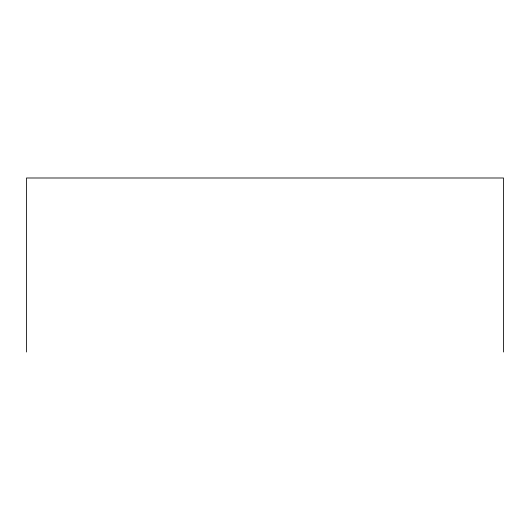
<?xml version="1.0" encoding="UTF-8"?>
<svg xmlns="http://www.w3.org/2000/svg" width="530" height="530" viewBox="0 0 530 530"><rect width="100%" height="100%" fill="white"/><g stroke="black" fill="none" stroke-linecap="round" stroke-linejoin="round"><path stroke-width="0.79" d="M503.5 352.006L503.5 177.994L26.5 177.994L26.5 352.006"/></g></svg>
